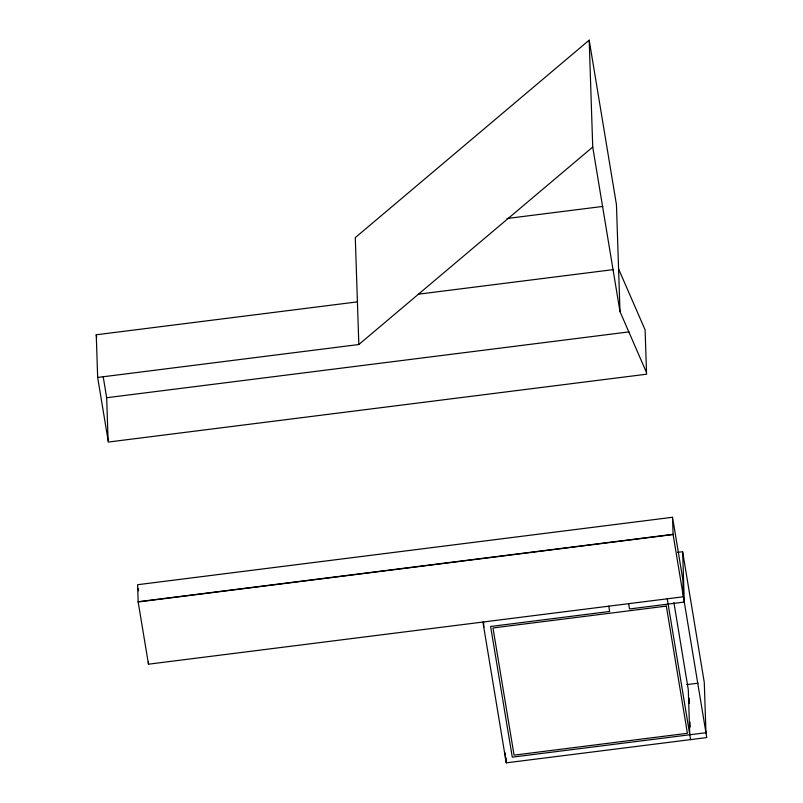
<?xml version="1.0" encoding="UTF-8"?>
<svg xmlns="http://www.w3.org/2000/svg" width="803" height="803" viewBox="0 0 803 803"><rect width="100%" height="100%" fill="white"/><g stroke="black" fill="none" stroke-linecap="round" stroke-linejoin="round"><path stroke-width="1.2" d="M646.515 372.532L619.996 311.614L616.453 204.715L589.191 40.15L355.287 237.628L358.831 344.527L97.665 377.45L108.094 440.395M358.831 344.527L592.734 147.049L589.191 40.15M507.014 218.506L602.772 206.431M97.665 377.45L96.25 334.781L357.415 301.868M418.353 294.189L613.612 269.577M618.581 268.945L645.1 329.862L646.576 374.208L108.154 442.072L106.679 397.736L628.94 331.9M672.533 517.283L137.594 584.714L138.166 601.969L148.475 664.191L683.413 596.77L682.841 579.505L672.533 517.283L673.105 534.547L706.75 737.576L506.251 762.85L482.924 622.034M138.156 601.728L673.105 534.306M138.166 601.969L673.105 534.547M677.652 552.354L682.63 551.731L704.281 682.399L705.947 732.737M686.866 684.598L698.058 683.182M706.379 732.687L512.274 757.149L490.623 626.47L609.638 611.474L608.754 606.175M592.734 147.049L619.996 311.614M667.253 598.807L690.58 739.613M628.659 603.665L629.532 608.965L684.297 602.059L682.63 551.731M96.25 334.781L96.661 337.25M103.206 376.748L106.679 397.736M138.196 588.368L138.608 590.817M673.908 602.531L688.291 689.717L689.777 734.775M689.215 698.309L689.375 703.318M689.998 722.088L690.168 727.096M506.091 757.841L506.251 762.85M505.288 753.003L505.448 758.012M483.637 622.325L483.797 627.334M148.394 661.722L148.475 664.191M666.339 606.104L492.992 627.956L514.071 755.141L687.408 733.3L666.339 606.104"/></g></svg>
